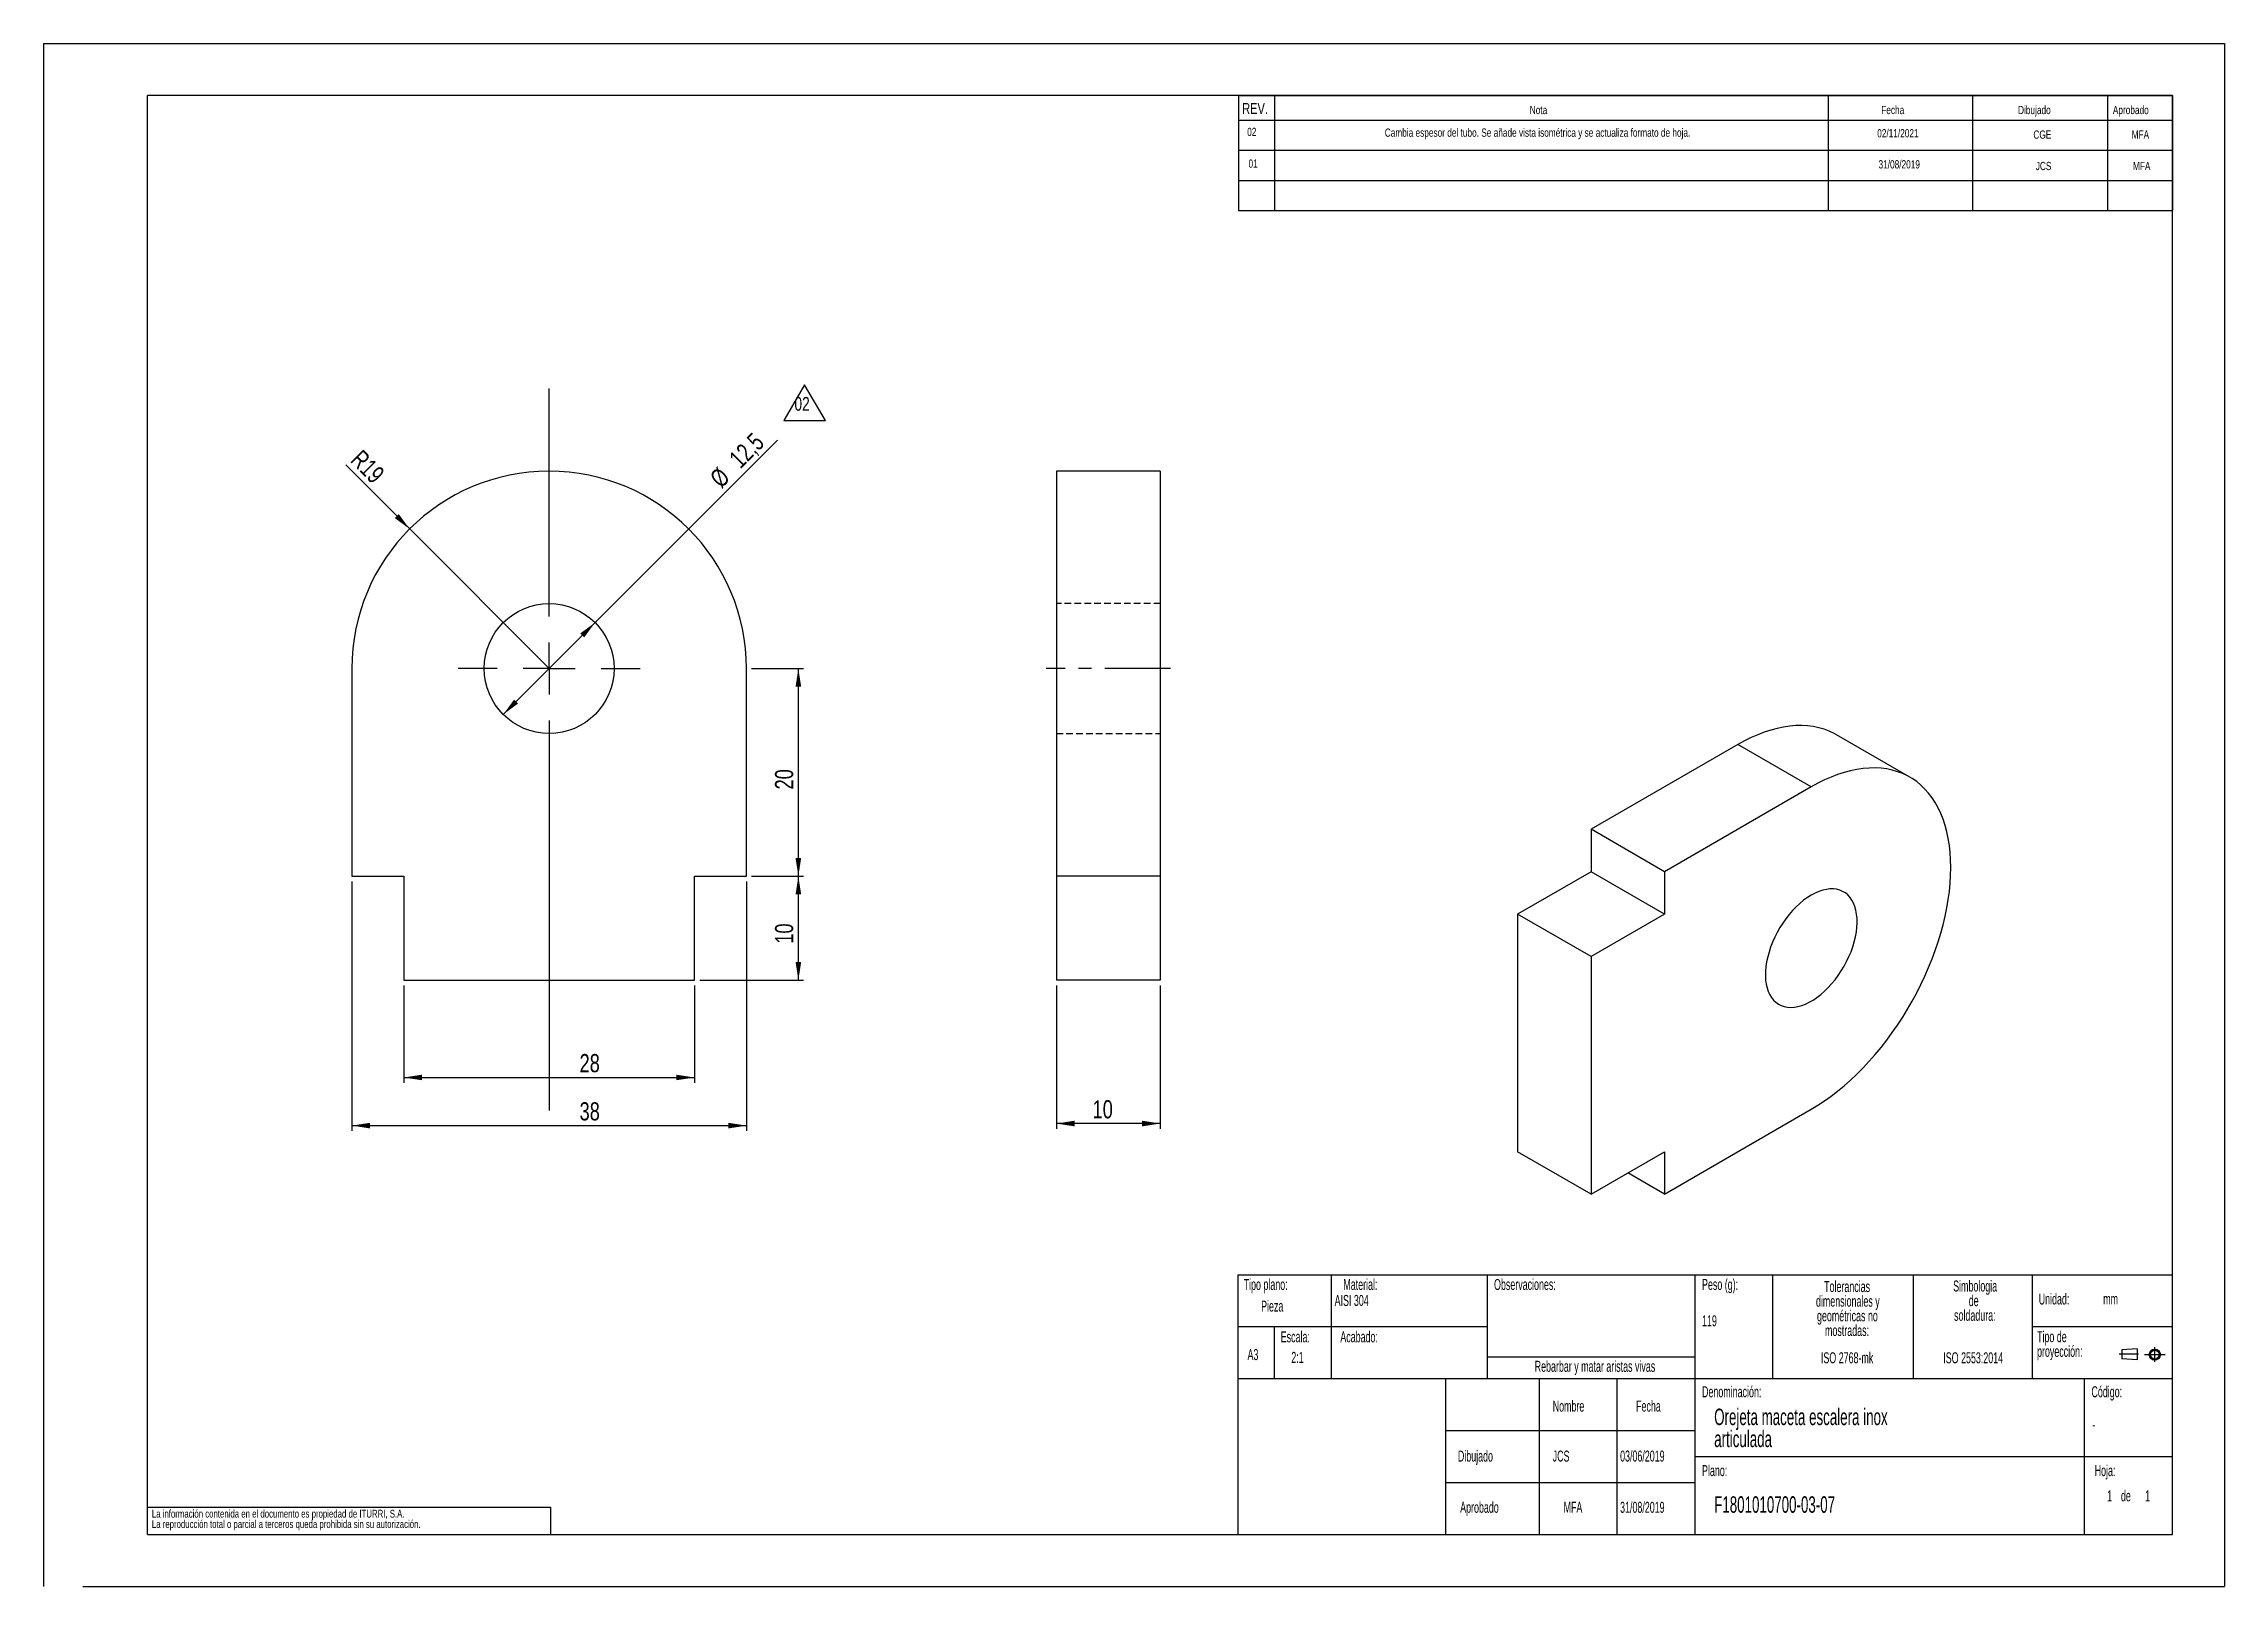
# Model space of a CAD drawing. Extents: x 0 to 1413, y 0 to 406.
# Drawn here: x 0 to 210, y 0 to 148.5 of the extents above.
import ezdxf

# ---------------------------------------------------------------- set-up
doc = ezdxf.new("R2010")
doc.units = 0
doc.header["$LTSCALE"] = 0.5
doc.linetypes.add('CENTERX2', pattern=[20.32, 12.7, -2.54, 2.54, -2.54])
doc.linetypes.add('HIDDEN', pattern=[1.905, 1.27, -0.635])
doc.layers.get('0').update_dxf_attribs({"linetype": 'CONTINUOUS'})
doc.layers.add('FORMATO', color=7, linetype='CONTINUOUS')
doc.layers.add('SLD-0', color=179, linetype='CONTINUOUS')
doc.styles.add('SLDTEXTSTYLE0', font='TXT', dxfattribs={"width": 0.75})
doc.styles.add('SLDTEXTSTYLE1', font='TXT', dxfattribs={"width": 0.605})
doc.dimstyles.new('SLDDIMSTYLE0', dxfattribs={"dimtxt": 1.75, "dimasz": 1.75, "dimexe": 0, "dimexo": 0.0625, "dimgap": 0.4375, "dimtad": 1, "dimdec": 1, "dimrnd": 1e-09, "dimzin": 12, "dimtxsty": 'SLDTEXTSTYLE0', "dimsah": 1, "dimcen": 0.09, "dimazin": 3, "dimtfac": 1, "dimtdec": 1, "dimtofl": 0, "dimtmove": 0, "dimatfit": 3, "dimtolj": 1, "dimtzin": 12})
doc.dimstyles.new('SLDDIMSTYLE1', dxfattribs={"dimtxt": 1.75, "dimasz": 1.75, "dimexe": 0, "dimexo": 0.0625, "dimgap": 0.4375, "dimtad": 1, "dimdec": 1, "dimrnd": 1e-09, "dimzin": 12, "dimtxsty": 'SLDTEXTSTYLE0', "dimsah": 1, "dimcen": 0, "dimazin": 3, "dimtfac": 1, "dimtdec": 1, "dimtofl": 0, "dimtmove": 0, "dimatfit": 3, "dimtolj": 1, "dimtzin": 12})
doc.dimstyles.new('SLDDIMSTYLE2', dxfattribs={"dimtxt": 1.75, "dimasz": 1.75, "dimexe": 0, "dimexo": 0.0625, "dimgap": 0.4375, "dimtad": 1, "dimdec": 1, "dimrnd": 1e-09, "dimzin": 12, "dimtxsty": 'SLDTEXTSTYLE0', "dimsah": 1, "dimcen": 0, "dimazin": 3, "dimtfac": 1, "dimtdec": 1, "dimtmove": 0, "dimatfit": 3, "dimtolj": 1, "dimtzin": 12})

# ---------------------------------------------------------------- blocks, each defined once
blk = doc.blocks.new('BLOQUE3')
at = {"color": 7, "linetype": 'CENTERX2'}
for p, q in [((198.96, 65.03), (197.4, 65.03)), ((199.44, 65.01), (201.08, 65.01)), ((200.26, 64.42), (200.26, 65.6))]:
    blk.add_line(p, q, dxfattribs=at)
at = {"color": 7, "linetype": 'CONTINUOUS'}
for p, q in [((198.84, 65.47), (197.62, 65.38)), ((197.62, 65.38), (197.62, 64.67)), ((198.84, 65.47), (198.84, 64.58)), ((198.84, 64.58), (197.62, 64.67))]:
    blk.add_line(p, q, dxfattribs=at)
for radius in [0.446, 0.357]:
    blk.add_circle((200.26, 65.01), radius, dxfattribs=at)
blk = doc.blocks.new('SW_NOTE_0_1')
at = {"layer": 'SLD-0', "color": 0, "attachment_point": 2, "style": 'SLDTEXTSTYLE1'}
for s, insert, char_height in [('dimensionales y', (3.77, -0.05), 1.0583), ('Tolerancias', (3.7, 1.36), 1.0583), ('geométricas no', (3.73, -1.46), 1.0583), ('mostradas:', (3.69, -2.87), 1.058)]:
    blk.add_mtext(s, dxfattribs=dict(at, insert=insert, char_height=char_height))
blk = doc.blocks.new('SW_NOTE_0_2')
at = {"layer": 'SLD-0', "color": 0, "attachment_point": 1, "style": 'SLDTEXTSTYLE1'}
for s, insert, char_height in [('Tipo de', (0, 1.36), 1.058), ('proyección:', (0, -0.05), 1.0583)]:
    blk.add_mtext(s, dxfattribs=dict(at, insert=insert, char_height=char_height))
blk = doc.blocks.new('SW_NOTE_0_3')
at = {"layer": 'SLD-0', "color": 0, "char_height": 1.058, "attachment_point": 2, "style": 'SLDTEXTSTYLE1'}
for s, insert in [('Simbologia', (3.56, 1.36)), ('de', (3.42, -0.05)), ('soldadura:', (3.53, -1.46))]:
    blk.add_mtext(s, dxfattribs=dict(at, insert=insert))
blk = doc.blocks.new('SW_NOTE_0_4')
at = {"layer": 'SLD-0', "color": 0, "char_height": 0.75, "attachment_point": 1, "style": 'SLDTEXTSTYLE0'}
for s, insert in [('La información contenida en el documento es propiedad de ITURRI, S.A.', (0, 0.96)), ('La reproducción total o parcial a terceros queda prohibida sin su autorización.', (0, -0.04))]:
    blk.add_mtext(s, dxfattribs=dict(at, insert=insert))
blk = doc.blocks.new('SW_NOTE_0_5')
at = {"layer": 'SLD-0', "color": 0, "attachment_point": 1, "style": 'SLDTEXTSTYLE1'}
for s, insert, char_height in [('Orejeta maceta escalera inox', (0, 2.05), 1.5875), ('articulada', (0, -0.07), 1.587)]:
    blk.add_mtext(s, dxfattribs=dict(at, insert=insert, char_height=char_height))
blk = doc.blocks.new('SW_NOTE_0_6')
at = {"layer": 'SLD-0', "color": 0, "attachment_point": 2, "style": 'SLDTEXTSTYLE1'}
for s, insert, char_height in [('dimensionales y', (3.77, -0.05), 1.0583), ('Tolerancias', (3.7, 1.36), 1.0583), ('geométricas no', (3.73, -1.46), 1.0583), ('mostradas:', (3.69, -2.87), 1.058)]:
    blk.add_mtext(s, dxfattribs=dict(at, insert=insert, char_height=char_height))
blk = doc.blocks.new('SW_NOTE_0_7')
at = {"layer": 'SLD-0', "color": 0, "attachment_point": 1, "style": 'SLDTEXTSTYLE1'}
for s, insert, char_height in [('Tipo de', (0, 1.36), 1.058), ('proyección:', (0, -0.05), 1.0583)]:
    blk.add_mtext(s, dxfattribs=dict(at, insert=insert, char_height=char_height))
blk = doc.blocks.new('SW_NOTE_0_8')
at = {"layer": 'SLD-0', "color": 0, "char_height": 1.058, "attachment_point": 2, "style": 'SLDTEXTSTYLE1'}
for s, insert in [('Simbologia', (3.56, 1.36)), ('de', (3.42, -0.05)), ('soldadura:', (3.53, -1.46))]:
    blk.add_mtext(s, dxfattribs=dict(at, insert=insert))
blk = doc.blocks.new('SW_NOTE_0_9')
at = {"layer": 'SLD-0', "color": 0, "char_height": 0.75, "attachment_point": 1, "style": 'SLDTEXTSTYLE0'}
for s, insert in [('La información contenida en el documento es propiedad de ITURRI, S.A.', (0, 0.96)), ('La reproducción total o parcial a terceros queda prohibida sin su autorización.', (0, -0.04))]:
    blk.add_mtext(s, dxfattribs=dict(at, insert=insert))
blk = doc.blocks.new('SW_NOTE_0_10')
at = {"layer": 'SLD-0', "color": 0, "attachment_point": 1, "style": 'SLDTEXTSTYLE1'}
for s, insert, char_height in [('Orejeta maceta escalera inox', (0, 2.05), 1.5875), ('articulada', (0, -0.07), 1.587)]:
    blk.add_mtext(s, dxfattribs=dict(at, insert=insert, char_height=char_height))
blk = doc.blocks.new('_D')
at = {"layer": 'FORMATO', "color": 52}
for p, q in [((34.68, 57.85), (34.68, 48.48)), ((62.68, 57.85), (62.68, 48.48)), ((34.68, 48.98), (62.68, 48.98))]:
    blk.add_line(p, q, dxfattribs=at)
for points in [[(34.68, 48.98), (36.43, 48.72), (36.43, 49.25)], [(62.68, 48.98), (60.93, 49.25), (60.93, 48.72)]]:
    blk.add_solid(points, dxfattribs=at)
at = {"layer": 'FORMATO', "color": 52, "insert": (51.61, 51.24), "char_height": 1.75, "attachment_point": 1, "style": 'SLDTEXTSTYLE0'}
blk.add_mtext('28', dxfattribs=at)
blk = doc.blocks.new('_D_1')
at = {"layer": 'FORMATO', "color": 52}
for p, q in [((29.68, 67.85), (29.68, 43.85)), ((67.68, 67.85), (67.68, 43.85)), ((29.68, 44.35), (67.68, 44.35))]:
    blk.add_line(p, q, dxfattribs=at)
for points in [[(29.68, 44.35), (31.43, 44.08), (31.43, 44.62)], [(67.68, 44.35), (65.93, 44.62), (65.93, 44.08)]]:
    blk.add_solid(points, dxfattribs=at)
at = {"layer": 'FORMATO', "color": 52, "insert": (51.61, 46.6), "char_height": 1.75, "attachment_point": 1, "style": 'SLDTEXTSTYLE0'}
blk.add_mtext('38', dxfattribs=at)
blk = doc.blocks.new('_D_2')
at = {"layer": 'FORMATO', "color": 52}
for p, q in [((68.18, 68.35), (73.18, 68.35)), ((72.68, 58.35), (72.68, 68.35)), ((63.18, 58.35), (73.18, 58.35))]:
    blk.add_line(p, q, dxfattribs=at)
for points in [[(72.68, 68.35), (72.41, 66.6), (72.95, 66.6)], [(72.68, 58.35), (72.95, 60.1), (72.41, 60.1)]]:
    blk.add_solid(points, dxfattribs=at)
at = {"layer": 'FORMATO', "color": 52, "insert": (70.43, 61.86), "char_height": 1.75, "attachment_point": 1, "rotation": 90, "style": 'SLDTEXTSTYLE0'}
blk.add_mtext('10', dxfattribs=at)
blk = doc.blocks.new('_D_3')
at = {"layer": 'FORMATO', "color": 52}
for p, q in [((68.18, 88.35), (73.18, 88.35)), ((72.68, 68.35), (72.68, 88.35)), ((68.18, 68.35), (73.18, 68.35))]:
    blk.add_line(p, q, dxfattribs=at)
for points in [[(72.68, 88.35), (72.41, 86.6), (72.95, 86.6)], [(72.68, 68.35), (72.95, 70.1), (72.41, 70.1)]]:
    blk.add_solid(points, dxfattribs=at)
at = {"layer": 'FORMATO', "color": 52, "insert": (70.43, 76.71), "char_height": 1.75, "attachment_point": 1, "rotation": 90, "style": 'SLDTEXTSTYLE0'}
blk.add_mtext('20', dxfattribs=at)
blk = doc.blocks.new('_D_4')
at = {"layer": 'FORMATO', "color": 52}
for q in [(29.09, 107.94), (48.68, 88.35)]:
    blk.add_line((35.25, 101.78), q, dxfattribs=at)
blk.add_solid([(35.25, 101.78), (34.2, 103.21), (33.82, 102.83)], dxfattribs=at)
at = {"layer": 'FORMATO', "color": 52, "insert": (30.68, 109.54), "char_height": 1.75, "attachment_point": 1, "rotation": 315, "style": 'SLDTEXTSTYLE0'}
blk.add_mtext('R19', dxfattribs=at)
blk = doc.blocks.new('_D_5')
at = {"layer": 'FORMATO', "color": 52}
for q in [(70.67, 110.34), (44.26, 83.93)]:
    blk.add_line((53.1, 92.77), q, dxfattribs=at)
for points in [[(53.1, 92.77), (51.67, 91.72), (52.05, 91.34)], [(44.26, 83.93), (45.69, 84.98), (45.31, 85.36)]]:
    blk.add_solid(points, dxfattribs=at)
at = {"layer": 'FORMATO', "color": 52, "char_height": 1.75, "attachment_point": 1, "rotation": 45, "style": 'SLDTEXTSTYLE0'}
for s, insert in [('12,5', (65.86, 108.75)), ('%%c', (64.01, 106.87))]:
    blk.add_mtext(s, dxfattribs=dict(at, insert=insert))
blk = doc.blocks.new('SW_CENTERMARKSYMBOL_0')
at = {"layer": 'FORMATO', "color": 0}
for p, q in [((0, 5), (0, 26.94)), ((0, 0), (0, 2.5)), ((0, 0), (-2.5, 0)), ((0, 0), (0, -2.5)), ((0, 0), (2.5, 0)), ((5, 0), (8.75, 0)), ((-5, 0), (-8.75, 0)), ((0, -5), (0, -42.53))]:
    blk.add_line(p, q, dxfattribs=at)
blk = doc.blocks.new('SW_NOTE_0')
at = {"layer": 'FORMATO', "color": 0, "insert": (0, 8.5), "char_height": 6.61, "attachment_point": 1, "style": 'SLDTEXTSTYLE0'}
blk.add_mtext('02', dxfattribs=at)
blk = doc.blocks.new('SIMBOLO_REV2')
at = {"layer": 'FORMATO'}
for p, q in [((100.7, 810.2), (90.7, 792.9)), ((110.7, 792.9), (100.7, 810.2)), ((90.7, 792.9), (110.7, 792.9))]:
    blk.add_line(p, q, dxfattribs=at)
at = {"layer": 'FORMATO', "color": 7}
blk.add_blockref('SW_NOTE_0', (95.8, 795.8), dxfattribs=at)
blk = doc.blocks.new('_D_6')
at = {"layer": 'FORMATO', "color": 52}
for p, q in [((97.53, 57.85), (97.53, 44.05)), ((107.53, 57.85), (107.53, 44.05)), ((107.53, 44.55), (97.53, 44.55))]:
    blk.add_line(p, q, dxfattribs=at)
for points in [[(97.53, 44.55), (99.28, 44.28), (99.28, 44.82)], [(107.53, 44.55), (105.78, 44.82), (105.78, 44.28)]]:
    blk.add_solid(points, dxfattribs=at)
at = {"layer": 'FORMATO', "color": 52, "insert": (101.01, 46.8), "char_height": 1.75, "attachment_point": 1, "style": 'SLDTEXTSTYLE0'}
blk.add_mtext('10', dxfattribs=at)

msp = doc.modelspace()

# ---------------------------------------------------------------- linework, layer by layer
at = {"color": 7, "linetype": 'CONTINUOUS'}
for p, q in [((0, 148.5), (210, 148.5)), ((0, 148.5), (0, 0)), ((210, 148.5), (210, 0)), ((205, 143.5), (10, 143.5)), ((10, 5), (10, 143.5)), ((205, 5), (205, 143.5)), ((107.53, 107.35), (97.53, 107.35)), ((97.53, 107.35), (97.53, 88.35)), ((107.53, 107.35), (107.53, 88.35)), ((29.68, 88.35), (29.68, 68.35)), ((67.68, 68.35), (67.68, 88.35)), ((97.53, 88.35), (97.53, 68.35)), ((107.53, 88.35), (107.53, 68.35)), ((179.72, 77.89), (172.65, 81.97)), ((163.15, 81.03), (149.01, 72.87)), ((170.22, 76.95), (163.15, 81.03)), ((170.22, 76.95), (156.08, 68.79)), ((156.08, 68.79), (149.01, 72.87)), ((149.01, 72.87), (149.01, 68.78)), ((29.68, 68.35), (34.68, 68.35)), ((34.68, 68.35), (34.68, 58.35)), ((62.68, 68.35), (67.68, 68.35)), ((62.68, 58.35), (62.68, 68.35)), ((107.53, 68.35), (97.53, 68.35)), ((97.53, 68.35), (97.53, 58.35)), ((107.53, 68.35), (107.53, 58.35)), ((149.01, 68.78), (141.93, 64.7)), ((156.08, 64.7), (149.01, 68.78)), ((156.08, 68.79), (156.08, 64.7)), ((149.01, 60.62), (141.93, 64.7)), ((141.93, 64.7), (141.93, 41.84)), ((156.08, 64.7), (149.01, 60.62)), ((149.01, 60.62), (149.01, 37.76)), ((34.68, 58.35), (62.68, 58.35)), ((107.53, 58.35), (97.53, 58.35)), ((156.08, 37.76), (170.22, 45.92)), ((149.01, 37.76), (141.93, 41.84)), ((149.01, 37.76), (156.08, 41.84)), ((156.08, 41.84), (156.08, 37.76)), ((156.08, 37.76), (152.54, 39.8)), ((115, 30), (205, 30)), ((115, 30), (115, 5)), ((10, 5), (205, 5)), ((3.77, 0), (210, 0))]:
    msp.add_line(p, q, dxfattribs=at)
at = {"color": 7, "linetype": 'HIDDEN'}
for p, q in [((107.53, 94.6), (97.53, 94.6)), ((97.53, 82.1), (107.53, 82.1))]:
    msp.add_line(p, q, dxfattribs=at)
at = {"color": 7, "linetype": 'CONTINUOUS', "flags": 128}
for points in [[(172.65, 81.97), (172.42, 82.1), (171.95, 82.32), (171.45, 82.51), (170.94, 82.65), (170.41, 82.76), (169.87, 82.83), (169.3, 82.86), (168.73, 82.85), (168.14, 82.8), (167.54, 82.71), (166.93, 82.59), (166.32, 82.42), (165.69, 82.22), (165.06, 81.98), (164.43, 81.7), (163.79, 81.38), (163.15, 81.03)], [(170.22, 45.92), (170.86, 46.31), (171.5, 46.73), (172.13, 47.18), (172.76, 47.67), (173.39, 48.19), (174, 48.73), (174.61, 49.31), (175.21, 49.91), (175.8, 50.54), (176.38, 51.2), (176.94, 51.88), (177.48, 52.58), (178.01, 53.3), (178.52, 54.03), (179.02, 54.79), (179.49, 55.56), (179.94, 56.34), (180.37, 57.14), (180.78, 57.94), (181.16, 58.75), (181.52, 59.57), (181.85, 60.39), (182.16, 61.22), (182.44, 62.05), (182.69, 62.87), (182.92, 63.69), (183.11, 64.51), (183.28, 65.31), (183.41, 66.11), (183.52, 66.9), (183.59, 67.68), (183.64, 68.44), (183.65, 69.19), (183.64, 69.92), (183.59, 70.63), (183.52, 71.32), (183.41, 71.99), (183.28, 72.63), (183.11, 73.25), (182.92, 73.84), (182.69, 74.4), (182.44, 74.94), (182.16, 75.44), (181.85, 75.91), (181.52, 76.35), (181.16, 76.75), (180.78, 77.12), (180.37, 77.46), (179.94, 77.75), (179.49, 78.02), (179.02, 78.24), (178.52, 78.42), (178.01, 78.57), (177.48, 78.68), (176.94, 78.75), (176.38, 78.78), (175.8, 78.77), (175.21, 78.72), (174.61, 78.63), (174, 78.51), (173.39, 78.34), (172.76, 78.14), (172.13, 77.9), (171.5, 77.62), (170.86, 77.3), (170.22, 76.95)], [(170.22, 66.54), (169.85, 66.31), (169.48, 66.04), (169.12, 65.74), (168.77, 65.42), (168.42, 65.06), (168.09, 64.68), (167.77, 64.27), (167.47, 63.85), (167.19, 63.41), (166.93, 62.95), (166.7, 62.49), (166.49, 62.02), (166.3, 61.54), (166.15, 61.06), (166.02, 60.59), (165.92, 60.12), (165.85, 59.66), (165.81, 59.21), (165.8, 58.78), (165.82, 58.36), (165.88, 57.97), (165.96, 57.61), (166.08, 57.27), (166.22, 56.95), (166.39, 56.67), (166.59, 56.43), (166.81, 56.22), (167.06, 56.04), (167.33, 55.9), (167.62, 55.81), (167.93, 55.75), (168.25, 55.73), (168.59, 55.75), (168.94, 55.81), (169.3, 55.91), (169.67, 56.05), (170.03, 56.23), (170.4, 56.44), (170.77, 56.69), (171.14, 56.97), (171.5, 57.29), (171.85, 57.63), (172.18, 58), (172.51, 58.39), (172.82, 58.81), (173.11, 59.24), (173.38, 59.69), (173.62, 60.15), (173.85, 60.62), (174.05, 61.09), (174.22, 61.57), (174.36, 62.05), (174.48, 62.52), (174.56, 62.99), (174.61, 63.44), (174.64, 63.88), (174.63, 64.3), (174.59, 64.7), (174.52, 65.08), (174.42, 65.44), (174.29, 65.76), (174.14, 66.06), (173.95, 66.32), (173.74, 66.55), (173.5, 66.75), (173.24, 66.9), (172.96, 67.02), (172.66, 67.1), (172.35, 67.14), (172.02, 67.14), (171.67, 67.09), (171.32, 67.01), (170.96, 66.89), (170.59, 66.73), (170.22, 66.54)]]:
    msp.add_lwpolyline(points, dxfattribs=at)
at = {"color": 7, "linetype": 'CONTINUOUS'}
msp.add_circle((48.68, 88.35), 6.25, dxfattribs=at)
msp.add_arc((48.68, 88.35), 19, 0, 180, dxfattribs=at)
at = {"layer": 'FORMATO'}
for p, q in [((115.05, 143.5), (205, 143.5)), ((115.05, 143.5), (115.05, 132.43)), ((118.52, 143.5), (118.52, 132.43)), ((171.83, 143.5), (171.83, 132.43)), ((185.73, 143.5), (185.73, 132.43)), ((198.76, 143.5), (198.76, 132.43)), ((205, 143.5), (205, 132.43)), ((115.05, 141.13), (205, 141.13)), ((115.05, 138.23), (205, 138.23)), ((115.05, 135.33), (205, 135.33)), ((115.05, 132.43), (205, 132.43))]:
    msp.add_line(p, q, dxfattribs=at)
at = {"layer": 'FORMATO', "color": 52, "linetype": 'CENTERX2'}
msp.add_line((108.53, 88.35), (96.53, 88.35), dxfattribs=at)
at = {"layer": 'SLD-0'}
for p, q in [((124, 30), (124, 20)), ((139, 30), (139, 20)), ((159, 30), (159, 20)), ((166.5, 30), (166.5, 20)), ((180.04, 30), (180.04, 20)), ((191.5, 30), (191.5, 20)), ((115, 25), (124, 25)), ((118.5, 25), (118.5, 20)), ((124, 25), (139, 25)), ((191.5, 25), (205, 25)), ((139, 22.08), (159, 22.08)), ((115, 20), (205, 20)), ((135, 20), (135, 5)), ((144, 20), (144, 5)), ((151.5, 20), (151.5, 5)), ((159, 20), (159, 5)), ((196.5, 20), (196.5, 5)), ((135, 15), (159, 15)), ((159, 12.5), (196.5, 12.5)), ((196.5, 12.5), (205, 12.5)), ((135, 10), (159, 10)), ((10, 7.62), (48.81, 7.62)), ((48.81, 7.62), (48.81, 5))]:
    msp.add_line(p, q, dxfattribs=at)

# ---------------------------------------------------------------- block references
at = {"color": 7, "linetype": 'CONTINUOUS', "xscale": 1.2, "yscale": 1.2, "zscale": 1.2}
msp.add_blockref('BLOQUE3', (-37.01, -55.7), dxfattribs=at)
msp.add_blockref('BLOQUE3', (-37.01, -55.7), dxfattribs=at)
at = {"layer": 'FORMATO', "xscale": 0.2, "yscale": 0.2, "zscale": 0.2}
msp.add_blockref('SIMBOLO_REV2', (53.14, -46.37), dxfattribs=at)
at = {"layer": 'FORMATO', "color": 52}
msp.add_blockref('SW_CENTERMARKSYMBOL_0', (48.68, 88.35), dxfattribs=at)
at = {"layer": 'SLD-0'}
for name, p in [('SW_NOTE_0_1', (169.97, 28.03)), ('SW_NOTE_0_6', (169.97, 28.03)), ('SW_NOTE_0_3', (182.44, 28.08)), ('SW_NOTE_0_8', (182.44, 28.08)), ('SW_NOTE_0_2', (191.96, 23.2)), ('SW_NOTE_0_7', (191.96, 23.2)), ('SW_NOTE_0_5', (160.87, 15.06)), ('SW_NOTE_0_10', (160.87, 15.06)), ('SW_NOTE_0_4', (10.42, 6.41)), ('SW_NOTE_0_9', (10.42, 6.41))]:
    msp.add_blockref(name, p, dxfattribs=at)

# ---------------------------------------------------------------- texts
at = {"layer": 'FORMATO', "style": 'SLDTEXTSTYLE0'}
for s, insert, char_height, attachment_point in [('REV.', (115.42, 142.78), 1.058, 1), ('Nota', (143.11, 142.51), 0.794, 1), ('Fecha', (176.96, 142.51), 0.794, 1), ('Dibujado', (190.13, 142.51), 0.794, 1), ('Aprobado', (199.26, 142.51), 0.794, 1), ('02', (116.34, 140.4), 0.794, 2), ('Cambia espesor del tubo. Se añade vista isométrica y se actualiza formato de hoja.', (143.86, 140.33), 0.7937, 2), ('02/11/2021', (178.56, 140.27), 0.794, 2), ('CGE', (192.47, 140.14), 0.794, 2), ('MFA', (201.91, 140.14), 0.794, 2), ('01', (116.47, 137.35), 0.794, 2), ('31/08/2019', (178.69, 137.28), 0.794, 2), ('JCS', (192.59, 137.12), 0.794, 2), ('MFA', (202.04, 137.12), 0.794, 2)]:
    msp.add_mtext(s, dxfattribs=dict(at, insert=insert, char_height=char_height, attachment_point=attachment_point))
at = {"layer": 'SLD-0', "style": 'SLDTEXTSTYLE1'}
for s, insert, char_height, attachment_point in [('Tipo plano:', (115.56, 29.59), 1.0583, 1), ('Tipo plano:', (115.56, 29.59), 1.0583, 1), ('Material:', (125.16, 29.59), 1.058, 1), ('Material:', (125.16, 29.59), 1.058, 1), ('Observaciones:', (139.67, 29.59), 1.0583, 1), ('Observaciones:', (139.67, 29.59), 1.0583, 1), ('Peso (g):', (159.7, 29.59), 1.058, 1), ('Peso (g):', (159.7, 29.59), 1.058, 1), ('Pieza', (117.24, 27.51), 1.058, 1), ('Pieza', (117.24, 27.51), 1.058, 1), ('AISI 304', (124.32, 28.05), 1.058, 1), ('AISI 304', (124.32, 28.05), 1.058, 1), ('Unidad:', (192.12, 28.19), 1.058, 1), ('Unidad:', (192.12, 28.19), 1.058, 1), ('mm', (198.33, 28.19), 1.058, 1), ('mm', (198.33, 28.19), 1.058, 1), ('119', (159.7, 26.09), 1.058, 1), ('119', (159.7, 26.09), 1.058, 1), ('Escala:', (119.13, 24.55), 1.058, 1), ('Escala:', (119.13, 24.55), 1.058, 1), ('Acabado:', (124.87, 24.55), 1.058, 1), ('Acabado:', (124.87, 24.55), 1.058, 1), ('A3', (115.93, 22.84), 1.058, 1), ('A3', (115.93, 22.84), 1.058, 1), ('2:1', (120.15, 22.57), 1.058, 1), ('2:1', (120.15, 22.57), 1.058, 1), ('Rebarbar y matar aristas vivas', (149.39, 21.71), 1.0583, 2), ('Rebarbar y matar aristas vivas', (149.39, 21.71), 1.0583, 2), ('ISO 2768-mk', (173.67, 22.53), 1.0583, 2), ('ISO 2768-mk', (173.67, 22.53), 1.0583, 2), ('ISO 2553:2014', (185.81, 22.53), 1.0583, 2), ('ISO 2553:2014', (185.81, 22.53), 1.0583, 2), ('Denominación:', (159.7, 19.26), 1.0583, 1), ('Denominación:', (159.7, 19.26), 1.0583, 1), ('Código:', (197.2, 19.26), 1.058, 1), ('Código:', (197.2, 19.26), 1.058, 1), ('Nombre', (145.32, 17.88), 1.058, 1), ('Nombre', (145.32, 17.88), 1.058, 1), ('Fecha', (153.35, 17.88), 1.058, 1), ('Fecha', (153.35, 17.88), 1.058, 1), ('-', (197.29, 16.1), 1.06, 1), ('-', (197.29, 16.1), 1.06, 1), ('Dibujado', (136.19, 13.07), 1.058, 1), ('Dibujado', (136.19, 13.07), 1.058, 1), ('JCS', (145.32, 13.07), 1.058, 1), ('03/06/2019', (151.81, 13.07), 1.058, 1), ('Plano:', (159.7, 11.67), 1.058, 1), ('Plano:', (159.7, 11.67), 1.058, 1), ('Hoja:', (197.51, 11.67), 1.058, 1), ('Hoja:', (197.51, 11.67), 1.058, 1), ('F1801010700-03-07', (160.87, 8.67), 1.5875, 1), ('F1801010700-03-07', (160.87, 8.67), 1.5875, 1), ('1', (198.71, 9.24), 1.06, 1), ('1', (198.71, 9.24), 1.06, 1), ('1', (198.71, 9.24), 1.06, 1), ('1', (198.71, 9.24), 1.06, 1), ('de', (200.04, 9.24), 1.058, 1), ('de', (200.04, 9.24), 1.058, 1), ('de', (200.04, 9.24), 1.058, 1), ('de', (200.04, 9.24), 1.058, 1), ('1', (202.37, 9.24), 1.06, 1), ('1', (202.37, 9.24), 1.06, 1), ('1', (202.37, 9.24), 1.06, 1), ('1', (202.37, 9.24), 1.06, 1), ('Aprobado', (136.41, 8.14), 1.058, 1), ('Aprobado', (136.41, 8.14), 1.058, 1), ('MFA', (146.37, 8.14), 1.058, 1), ('31/08/2019', (151.81, 8.14), 1.058, 1)]:
    msp.add_mtext(s, dxfattribs=dict(at, insert=insert, char_height=char_height, attachment_point=attachment_point))

# ---------------------------------------------------------------- dimensions: what is measured, and where the dimension line sits
at = {"layer": 'FORMATO', "color": 52}
dim = msp.add_diameter_dim_2p(p1=(53.1, 92.77), p2=(44.26, 83.93), dimstyle='SLDDIMSTYLE2', dxfattribs=at)
dim.commit()
dim.dimension.update_dxf_attribs({"geometry": '_D_5', "text_midpoint": (68.16, 107.83), "dimtype": 163})
dim = msp.add_radius_dim(center=(48.68, 88.35), mpoint=(35.25, 101.78), dimstyle='SLDDIMSTYLE1', dxfattribs=at)
dim.commit()
dim.dimension.update_dxf_attribs({"geometry": '_D_4', "text_midpoint": (30.47, 106.55), "dimtype": 164})
for base, p1, p2, angle, picture, middle in [((72.68, 88.35), (67.68, 68.35), (67.68, 88.35), 90, '_D_3', (72.68, 78.01)), ((67.68, 44.35), (29.68, 68.35), (67.68, 68.35), 0, '_D_1', (52.91, 44.35)), ((72.68, 68.35), (62.68, 58.35), (67.68, 68.35), 90, '_D_2', (72.68, 63.15)), ((62.68, 48.98), (34.68, 58.35), (62.68, 58.35), 0, '_D', (52.91, 48.98))]:
    dim = msp.add_linear_dim(base=base, p1=p1, p2=p2, angle=angle, dimstyle='SLDDIMSTYLE0', dxfattribs=at)
    dim.commit()
    dim.dimension.update_dxf_attribs({"geometry": picture, "text_midpoint": middle, "dimtype": 160})
dim = msp.add_linear_dim(base=(97.53, 44.55), p1=(107.53, 58.35), p2=(97.53, 58.35), dimstyle='SLDDIMSTYLE0', dxfattribs=at)
dim.commit()
dim.dimension.update_dxf_attribs({"geometry": '_D_6', "text_midpoint": (102.31, 44.55), "dimtype": 160})

doc.saveas('drawing.dxf')
